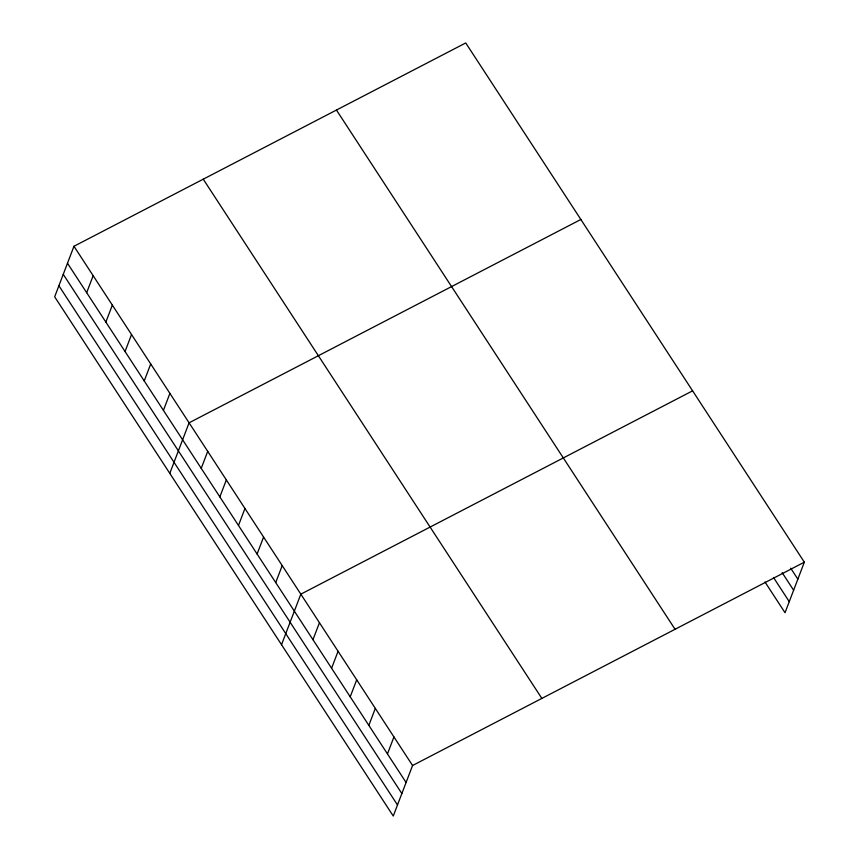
<?xml version="1.0" encoding="UTF-8"?>
<svg xmlns="http://www.w3.org/2000/svg" width="859" height="859" viewBox="0 0 859 859"><rect width="100%" height="100%" fill="white"/><g stroke="black" fill="none" stroke-linecap="round" stroke-linejoin="round"><path stroke-width="1.29" d="M73.971 246.275L54.665 296.817L393.261 816.05L412.567 765.509L804.335 562.183L465.739 42.95L73.971 246.275L412.567 765.509M86.673 292.672L93.159 275.696M105.861 322.093L112.336 305.128M125.049 351.514L131.524 334.548M144.237 380.945L150.712 363.969M163.425 410.366L169.899 393.39M169.792 473.363L189.087 422.811L580.856 219.485M201.231 468.348L207.717 451.372M219.85 496.899L226.336 479.934M238.48 525.461L244.955 508.485M257.099 554.023L263.584 537.047M275.728 582.574L282.203 565.598M281.527 644.701L300.833 594.16L692.601 390.834M312.966 639.687L319.451 622.721M331.595 668.248L338.07 651.272M350.214 696.81L356.7 679.834M368.833 725.361L375.319 708.396M387.463 753.923L393.937 736.947M804.335 562.183L785.029 612.725L764.982 581.972M790.688 568.175L797.85 579.159M782.162 572.663L793.619 590.23M773.508 577.484L789.26 601.644M336.449 110.049L675.056 629.282M203.25 179.177L541.846 698.41M67.485 263.251L406.082 782.485M63.255 274.332L401.851 793.555M58.895 285.746L397.492 804.969"/></g></svg>
